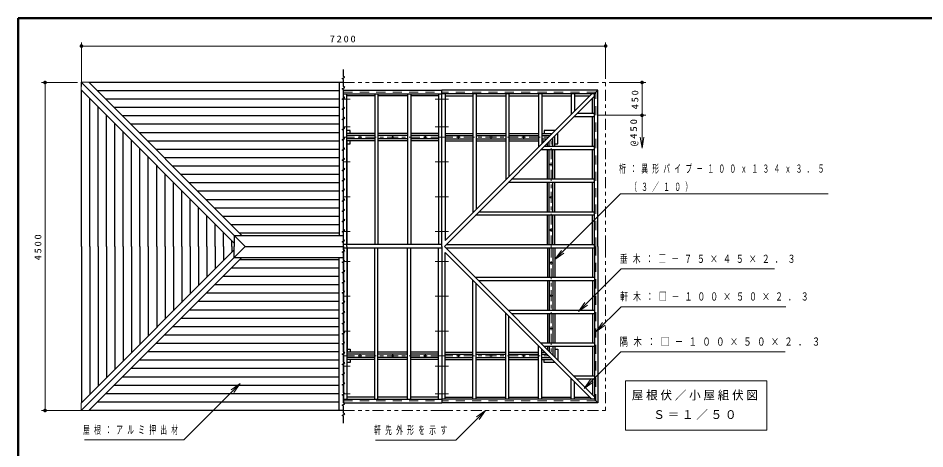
# Model space of a CAD drawing. Units: millimetres on the paper, with parts at other scales. Extents: x -385 to 224, y -9 to 267.
# Drawn here: x -385 to -135.9, y 148.8 to 267 of the extents above; entities that cross this region are included whole.
import ezdxf

# ---------------------------------------------------------------- set-up
doc = ezdxf.new("R2010")
doc.units = ezdxf.units.MM
for name, pattern in [('USER1', [4.5, 2.5, -2]), ('USER2', [6, 3, -1, 1, -1]), ('USER3', [8, 3, -1, 1, -1, 1, -1])]:
    doc.linetypes.add(name, pattern=pattern)
doc.layers.add('LY_1', color=190, linetype='Continuous', lineweight=25)
doc.styles.add('ＭＳ ゴシック', font='')
doc.styles.get('ＭＳ ゴシック').set_extended_font_data('MS Gothic')

# ---------------------------------------------------------------- blocks, each defined once
blk = doc.blocks.new('filled_dot')
at = {"color": 0, "linetype": 'Continuous', "lineweight": -2, "const_width": 1.25}
blk.add_lwpolyline([(-0.625, 0, 1), (0.625, 0, 1)], format="xyb", close=True, dxfattribs=at)
blk = doc.blocks.new('open_arrow')
at = {"color": 0, "linetype": 'Continuous', "lineweight": -2}
blk.add_lwpolyline([(7.5, 1.25), (0, 0), (7.5, -1.25)], dxfattribs=at)

msp = doc.modelspace()

# ---------------------------------------------------------------- linework, layer by layer
at = {"layer": 'LY_1', "color": 7, "lineweight": 50}
for p, q in [((-385, 267), (-385, 0)), ((0, 267), (-385, 267))]:
    msp.add_line(p, q, dxfattribs=at)
at = {"layer": 'LY_1', "color": 7, "lineweight": 13}
for p, q in [((-367.611, 248.264), (-367.611, 260.35)), ((-367.611, 259.35), (-223.611, 259.35)), ((-223.611, 250.35), (-223.611, 260.35)), ((-368.658, 249.35), (-378.611, 249.35)), ((-377.611, 159.35), (-377.611, 249.35)), ((-222.611, 249.35), (-212.611, 249.35)), ((-213.611, 249.35), (-213.611, 240.35)), ((-225.684, 240.35), (-212.611, 240.35)), ((-213.611, 240.35), (-213.611, 231.35)), ((-237.549, 200.777), (-235.781, 203.252)), ((-237.549, 200.777), (-235.428, 202.898)), ((-235.074, 202.545), (-237.549, 200.777)), ((-231.061, 186.479), (-229.294, 188.954)), ((-231.061, 186.479), (-228.94, 188.6)), ((-228.587, 188.247), (-231.061, 186.479)), ((-226.202, 180.99), (-224.437, 183.466)), ((-226.202, 180.99), (-224.083, 183.113)), ((-223.729, 182.76), (-226.202, 180.99)), ((-229.497, 165.363), (-227.736, 167.843)), ((-229.497, 165.363), (-227.382, 167.49)), ((-227.027, 167.138), (-229.497, 165.363)), ((-218.121, 167.457), (-218.121, 153.99)), ((-179.321, 167.457), (-218.121, 167.457)), ((-179.321, 153.99), (-179.321, 167.457)), ((-326.47, 165.019), (-323.995, 166.787)), ((-323.995, 166.787), (-326.116, 164.666)), ((-323.995, 166.787), (-325.762, 164.312)), ((-366.525, 159.35), (-378.611, 159.35)), ((-259.08, 157.582), (-256.605, 159.35)), ((-256.605, 159.35), (-258.727, 157.229)), ((-256.605, 159.35), (-258.373, 156.875)), ((-218.121, 153.99), (-179.321, 153.99))]:
    msp.add_line(p, q, dxfattribs=at)
at = {"layer": 'LY_1', "color": 131}
for p, q in [((-325.611, 207.35), (-367.658, 249.397)), ((-323.525, 207.35), (-365.572, 249.397)), ((-325.611, 205.264), (-367.658, 247.311)), ((-287.061, 235.35), (-294.711, 235.35)), ((-278.061, 235.35), (-286.161, 235.35)), ((-269.511, 235.35), (-277.161, 235.35)), ((-267.711, 235.35), (-260.061, 235.35)), ((-259.161, 235.35), (-251.061, 235.35)), ((-250.161, 235.35), (-242.061, 235.35)), ((-241.161, 235.35), (-238.318, 235.35)), ((-237.611, 231.8), (-237.611, 234.643)), ((-287.061, 233.35), (-294.711, 233.35)), ((-294.611, 204.85), (-294.611, 233.35)), ((-278.061, 233.35), (-286.161, 233.35)), ((-269.511, 233.35), (-277.161, 233.35)), ((-267.711, 233.35), (-260.061, 233.35)), ((-259.161, 233.35), (-251.061, 233.35)), ((-250.161, 233.35), (-242.061, 233.35)), ((-241.161, 233.35), (-240.318, 233.35)), ((-239.611, 231.8), (-239.611, 232.643)), ((-239.611, 222.8), (-239.611, 230.9)), ((-237.611, 222.8), (-237.611, 230.9)), ((-239.611, 213.8), (-239.611, 221.9)), ((-237.611, 213.8), (-237.611, 221.9)), ((-239.611, 204.8), (-239.611, 212.9)), ((-237.611, 204.8), (-237.611, 212.9)), ((-325.611, 203.436), (-367.658, 161.389)), ((-294.611, 203.85), (-294.611, 175.35)), ((-239.611, 203.9), (-239.611, 195.8)), ((-237.611, 203.9), (-237.611, 195.8)), ((-325.611, 201.35), (-367.658, 159.303)), ((-323.525, 201.35), (-365.572, 159.303)), ((-239.611, 194.9), (-239.611, 186.8)), ((-237.611, 194.9), (-237.611, 186.8)), ((-239.611, 185.9), (-239.611, 177.8)), ((-237.611, 185.9), (-237.611, 177.8)), ((-239.611, 176.9), (-239.611, 176.057)), ((-237.611, 176.9), (-237.611, 174.057)), ((-287.061, 175.35), (-294.711, 175.35)), ((-278.061, 175.35), (-286.161, 175.35)), ((-269.511, 175.35), (-277.161, 175.35)), ((-267.711, 175.35), (-260.061, 175.35)), ((-259.161, 175.35), (-251.061, 175.35)), ((-250.161, 175.35), (-242.061, 175.35)), ((-241.161, 175.35), (-240.318, 175.35)), ((-287.061, 173.35), (-294.711, 173.35)), ((-278.061, 173.35), (-286.161, 173.35)), ((-269.511, 173.35), (-277.161, 173.35)), ((-267.711, 173.35), (-260.061, 173.35)), ((-259.161, 173.35), (-251.061, 173.35)), ((-250.161, 173.35), (-242.061, 173.35)), ((-241.161, 173.35), (-238.318, 173.35))]:
    msp.add_line(p, q, dxfattribs=at)
at = {"layer": 'LY_1', "color": 131, "lineweight": 13}
for p, q in [((-367.658, 247.311), (-367.658, 249.397)), ((-365.572, 249.397), (-367.658, 249.397)), ((-367.658, 161.389), (-367.658, 159.303)), ((-365.572, 159.303), (-367.658, 159.303))]:
    msp.add_line(p, q, dxfattribs=at)
at = {"layer": 'LY_1', "color": 4}
for p, q in [((-295.611, 249.35), (-365.525, 249.35)), ((-367.611, 204.35), (-367.611, 247.264)), ((-367.611, 204.35), (-367.611, 161.436)), ((-295.611, 159.35), (-365.525, 159.35))]:
    msp.add_line(p, q, dxfattribs=at)
at = {"layer": 'LY_1', "color": 7}
for p, q in [((-296.811, 249.35), (-296.811, 207.35)), ((-295.611, 204.35), (-295.611, 247.235)), ((-295.611, 247.235), (-268.611, 247.235)), ((-225.726, 247.235), (-268.611, 247.235)), ((-268.611, 204.35), (-268.611, 247.235)), ((-225.726, 247.235), (-226.684, 246.278)), ((-225.726, 204.35), (-225.726, 247.235)), ((-295.611, 246.278), (-268.611, 246.278)), ((-294.711, 204.35), (-294.711, 246.278)), ((-287.061, 245.703), (-294.711, 245.703)), ((-287.061, 246.278), (-287.061, 204.85)), ((-286.161, 246.278), (-286.161, 204.85)), ((-278.061, 245.703), (-286.161, 245.703)), ((-278.061, 246.278), (-278.061, 204.85)), ((-277.161, 246.278), (-277.161, 204.85)), ((-269.511, 245.703), (-277.161, 245.703)), ((-269.511, 246.278), (-269.511, 204.85)), ((-226.684, 246.278), (-268.611, 246.278)), ((-226.684, 245.57), (-267.904, 204.35)), ((-267.711, 246.278), (-267.711, 205.957)), ((-227.391, 246.278), (-267.711, 205.957)), ((-267.711, 245.703), (-260.061, 245.703)), ((-260.061, 246.278), (-260.061, 213.607)), ((-259.161, 246.278), (-259.161, 214.507)), ((-259.161, 245.703), (-251.061, 245.703)), ((-251.061, 246.278), (-251.061, 222.607)), ((-250.161, 246.278), (-250.161, 223.507)), ((-250.161, 245.703), (-242.061, 245.703)), ((-242.061, 246.278), (-242.061, 231.607)), ((-241.161, 246.278), (-241.161, 232.507)), ((-241.161, 245.703), (-233.061, 245.703)), ((-233.061, 246.278), (-233.061, 240.607)), ((-232.161, 246.278), (-232.161, 241.507)), ((-232.161, 245.703), (-227.966, 245.703)), ((-227.259, 240.8), (-227.259, 244.996)), ((-226.684, 204.35), (-226.684, 246.278)), ((-226.684, 239.9), (-232.354, 239.9)), ((-226.684, 240.8), (-231.454, 240.8)), ((-227.259, 231.8), (-227.259, 239.9)), ((-293.761, 236.2), (-294.711, 236.2)), ((-287.061, 234.829), (-294.711, 234.829)), ((-293.761, 235.35), (-293.761, 236.2)), ((-278.061, 234.829), (-286.161, 234.829)), ((-269.511, 234.829), (-277.161, 234.829)), ((-267.711, 234.829), (-260.061, 234.829)), ((-259.161, 234.829), (-251.061, 234.829)), ((-250.161, 234.829), (-242.061, 234.829)), ((-241.161, 234.829), (-238.839, 234.829)), ((-237.468, 236.2), (-240.461, 236.2)), ((-240.461, 236.2), (-240.461, 235.35)), ((-236.761, 232.5), (-236.761, 235.493)), ((-287.061, 233.871), (-294.711, 233.871)), ((-294.611, 232.5), (-293.761, 232.5)), ((-293.761, 232.5), (-293.761, 233.35)), ((-278.061, 233.871), (-286.161, 233.871)), ((-269.511, 233.871), (-277.161, 233.871)), ((-267.711, 233.871), (-260.061, 233.871)), ((-259.161, 233.871), (-251.061, 233.871)), ((-250.161, 233.871), (-242.061, 233.871)), ((-241.161, 233.871), (-239.797, 233.871)), ((-240.461, 233.35), (-240.461, 233.207)), ((-226.684, 231.8), (-240.454, 231.8)), ((-239.754, 232.5), (-239.611, 232.5)), ((-239.09, 231.8), (-239.09, 233.164)), ((-238.132, 231.8), (-238.132, 234.122)), ((-237.611, 232.5), (-236.761, 232.5)), ((-226.684, 230.9), (-241.354, 230.9)), ((-239.09, 222.8), (-239.09, 230.9)), ((-238.132, 222.8), (-238.132, 230.9)), ((-227.259, 222.8), (-227.259, 230.9)), ((-226.684, 221.9), (-250.354, 221.9)), ((-226.684, 222.8), (-249.454, 222.8)), ((-239.09, 213.8), (-239.09, 221.9)), ((-238.132, 213.8), (-238.132, 221.9)), ((-227.259, 213.8), (-227.259, 221.9)), ((-226.684, 212.9), (-259.354, 212.9)), ((-226.684, 213.8), (-258.454, 213.8)), ((-239.09, 204.8), (-239.09, 212.9)), ((-238.132, 204.8), (-238.132, 212.9)), ((-227.259, 204.8), (-227.259, 212.9)), ((-268.611, 204.85), (-295.611, 204.85)), ((-295.611, 204.35), (-295.611, 161.465)), ((-294.711, 204.35), (-294.711, 162.423)), ((-268.611, 204.35), (-268.611, 161.465)), ((-226.684, 163.13), (-267.904, 204.35)), ((-226.684, 204.8), (-267.454, 204.8)), ((-226.684, 204.35), (-226.684, 162.423)), ((-225.726, 204.35), (-225.726, 161.465)), ((-268.611, 203.85), (-295.611, 203.85)), ((-287.061, 162.423), (-287.061, 203.85)), ((-286.161, 162.423), (-286.161, 203.85)), ((-278.061, 162.423), (-278.061, 203.85)), ((-277.161, 162.423), (-277.161, 203.85)), ((-269.511, 162.423), (-269.511, 203.85)), ((-267.711, 162.423), (-267.711, 202.743)), ((-227.391, 162.423), (-267.711, 202.743)), ((-226.684, 203.9), (-267.454, 203.9)), ((-239.09, 203.9), (-239.09, 195.8)), ((-238.132, 203.9), (-238.132, 195.8)), ((-227.259, 203.9), (-227.259, 195.8)), ((-296.811, 159.35), (-296.811, 201.35)), ((-260.061, 162.423), (-260.061, 195.093)), ((-226.684, 195.8), (-259.354, 195.8)), ((-226.684, 194.9), (-258.454, 194.9)), ((-239.09, 194.9), (-239.09, 186.8)), ((-238.132, 194.9), (-238.132, 186.8)), ((-227.259, 194.9), (-227.259, 186.8)), ((-259.161, 162.423), (-259.161, 194.193)), ((-251.061, 162.423), (-251.061, 186.093)), ((-226.684, 186.8), (-250.354, 186.8)), ((-250.161, 162.423), (-250.161, 185.193)), ((-226.684, 185.9), (-249.454, 185.9)), ((-239.09, 185.9), (-239.09, 177.8)), ((-238.132, 185.9), (-238.132, 177.8)), ((-227.259, 185.9), (-227.259, 177.8)), ((-242.061, 162.423), (-242.061, 177.093)), ((-226.684, 177.8), (-241.354, 177.8)), ((-226.684, 176.9), (-240.454, 176.9)), ((-239.09, 176.9), (-239.09, 175.536)), ((-238.132, 176.9), (-238.132, 174.578)), ((-227.259, 176.9), (-227.259, 168.8)), ((-287.061, 174.829), (-294.711, 174.829)), ((-294.611, 176.2), (-293.761, 176.2)), ((-293.761, 176.2), (-293.761, 175.35)), ((-278.061, 174.829), (-286.161, 174.829)), ((-269.511, 174.829), (-277.161, 174.829)), ((-267.711, 174.829), (-260.061, 174.829)), ((-259.161, 174.829), (-251.061, 174.829)), ((-250.161, 174.829), (-242.061, 174.829)), ((-241.161, 162.423), (-241.161, 176.193)), ((-241.161, 174.829), (-239.797, 174.829)), ((-240.461, 175.35), (-240.461, 175.493)), ((-239.754, 176.2), (-239.611, 176.2)), ((-237.611, 176.2), (-236.761, 176.2)), ((-236.761, 176.2), (-236.761, 173.207)), ((-287.061, 173.871), (-294.711, 173.871)), ((-293.761, 172.5), (-294.711, 172.5)), ((-293.761, 173.35), (-293.761, 172.5)), ((-278.061, 173.871), (-286.161, 173.871)), ((-269.511, 173.871), (-277.161, 173.871)), ((-267.711, 173.871), (-260.061, 173.871)), ((-259.161, 173.871), (-251.061, 173.871)), ((-250.161, 173.871), (-242.061, 173.871)), ((-241.161, 173.871), (-238.839, 173.871)), ((-240.461, 172.5), (-240.461, 173.35)), ((-237.468, 172.5), (-240.461, 172.5)), ((-233.061, 162.423), (-233.061, 168.093)), ((-226.684, 168.8), (-232.354, 168.8)), ((-232.161, 162.423), (-232.161, 167.193)), ((-226.684, 167.9), (-231.454, 167.9)), ((-227.259, 167.9), (-227.259, 163.705)), ((-295.611, 162.423), (-268.611, 162.423)), ((-287.061, 162.998), (-294.711, 162.998)), ((-278.061, 162.998), (-286.161, 162.998)), ((-269.511, 162.998), (-277.161, 162.998)), ((-226.684, 162.423), (-268.611, 162.423)), ((-267.711, 162.998), (-260.061, 162.998)), ((-259.161, 162.998), (-251.061, 162.998)), ((-250.161, 162.998), (-242.061, 162.998)), ((-241.161, 162.998), (-233.061, 162.998)), ((-232.161, 162.998), (-227.966, 162.998)), ((-225.726, 161.465), (-226.684, 162.423)), ((-295.611, 161.465), (-268.611, 161.465)), ((-225.726, 161.465), (-268.611, 161.465))]:
    msp.add_line(p, q, dxfattribs=at)
at = {"layer": 'LY_1', "color": 7, "linetype": 'USER3', "lineweight": 13}
for p, q in [((-268.611, 249.35), (-295.611, 249.35)), ((-268.611, 249.35), (-223.611, 249.35)), ((-223.611, 204.35), (-223.611, 249.35)), ((-223.611, 204.35), (-223.611, 159.35)), ((-268.611, 159.35), (-295.611, 159.35)), ((-268.611, 159.35), (-223.611, 159.35))]:
    msp.add_line(p, q, dxfattribs=at)
at = {"layer": 'LY_1', "color": 12}
for p, q in [((-296.811, 247.071), (-363.246, 247.071)), ((-365.332, 204.35), (-365.332, 244.985)), ((-296.811, 244.772), (-360.947, 244.772)), ((-363.033, 204.35), (-363.033, 242.686)), ((-296.811, 242.473), (-358.648, 242.473)), ((-360.734, 204.35), (-360.734, 240.387)), ((-296.811, 240.175), (-356.35, 240.175)), ((-358.435, 204.35), (-358.435, 238.089)), ((-296.811, 237.876), (-354.051, 237.876)), ((-356.137, 204.35), (-356.137, 235.79)), ((-296.811, 235.577), (-351.752, 235.577)), ((-353.838, 204.35), (-353.838, 233.491)), ((-296.811, 233.278), (-349.453, 233.278)), ((-351.539, 204.35), (-351.539, 231.192)), ((-296.811, 230.979), (-347.154, 230.979)), ((-349.24, 204.35), (-349.24, 228.893)), ((-296.811, 228.681), (-344.856, 228.681)), ((-346.942, 204.35), (-346.942, 226.595)), ((-344.643, 204.35), (-344.643, 224.296)), ((-296.811, 226.382), (-342.557, 226.382)), ((-342.344, 204.35), (-342.344, 221.997)), ((-296.811, 224.083), (-340.258, 224.083)), ((-296.811, 221.784), (-337.959, 221.784)), ((-340.045, 204.35), (-340.045, 219.698)), ((-296.811, 219.485), (-335.66, 219.485)), ((-337.746, 204.35), (-337.746, 217.4)), ((-296.811, 217.187), (-333.362, 217.187)), ((-335.448, 204.35), (-335.448, 215.101)), ((-296.811, 214.888), (-331.063, 214.888)), ((-333.149, 204.35), (-333.149, 212.802)), ((-296.811, 212.589), (-328.764, 212.589)), ((-330.85, 204.35), (-330.85, 210.503)), ((-296.811, 210.29), (-326.465, 210.29)), ((-328.551, 204.35), (-328.551, 208.204)), ((-296.811, 207.992), (-324.167, 207.992)), ((-365.332, 204.35), (-365.332, 163.716)), ((-363.033, 204.35), (-363.033, 166.014)), ((-360.734, 204.35), (-360.734, 168.313)), ((-358.435, 204.35), (-358.435, 170.612)), ((-356.137, 204.35), (-356.137, 172.911)), ((-353.838, 204.35), (-353.838, 175.209)), ((-351.539, 204.35), (-351.539, 177.508)), ((-349.24, 204.35), (-349.24, 179.807)), ((-346.942, 204.35), (-346.942, 182.106)), ((-344.643, 204.35), (-344.643, 184.405)), ((-342.344, 204.35), (-342.344, 186.703)), ((-340.045, 204.35), (-340.045, 189.002)), ((-337.746, 204.35), (-337.746, 191.301)), ((-335.448, 204.35), (-335.448, 193.6)), ((-333.149, 204.35), (-333.149, 195.898)), ((-330.85, 204.35), (-330.85, 198.197)), ((-328.551, 204.35), (-328.551, 200.496)), ((-326.253, 204.35), (-326.253, 205.906)), ((-326.253, 204.35), (-326.253, 202.795)), ((-296.811, 200.709), (-324.167, 200.709)), ((-296.811, 198.41), (-326.465, 198.41)), ((-296.811, 196.111), (-328.764, 196.111)), ((-296.811, 193.812), (-331.063, 193.812)), ((-296.811, 191.514), (-333.362, 191.514)), ((-296.811, 186.916), (-337.959, 186.916)), ((-296.811, 189.215), (-335.66, 189.215)), ((-296.811, 184.617), (-340.258, 184.617)), ((-296.811, 182.319), (-342.557, 182.319)), ((-296.811, 180.02), (-344.856, 180.02)), ((-296.811, 177.721), (-347.154, 177.721)), ((-296.811, 175.422), (-349.453, 175.422)), ((-296.811, 173.123), (-351.752, 173.123)), ((-296.811, 170.825), (-354.051, 170.825)), ((-296.811, 168.526), (-356.35, 168.526)), ((-296.811, 166.227), (-358.648, 166.227)), ((-296.811, 163.928), (-360.947, 163.928)), ((-296.811, 161.63), (-363.246, 161.63))]:
    msp.add_line(p, q, dxfattribs=at)
at = {"layer": 'LY_1', "color": 7, "linetype": 'USER1', "lineweight": 13}
for p, q in [((-295.611, 246.661), (-268.611, 246.661)), ((-226.301, 246.661), (-268.611, 246.661)), ((-226.301, 204.35), (-226.301, 246.661)), ((-226.301, 204.35), (-226.301, 162.04)), ((-295.611, 162.04), (-268.611, 162.04)), ((-226.301, 162.04), (-268.611, 162.04))]:
    msp.add_line(p, q, dxfattribs=at)
at = {"layer": 'LY_1', "color": 7, "linetype": 'USER2', "lineweight": 13}
for p, q in [((-295.611, 244.738), (-293.815, 244.738)), ((-268.611, 244.738), (-270.408, 244.738)), ((-268.611, 244.738), (-266.815, 244.738)), ((-295.611, 237.16), (-293.815, 237.16)), ((-268.611, 237.16), (-270.408, 237.16)), ((-268.611, 237.16), (-266.815, 237.16)), ((-268.611, 234.35), (-295.611, 234.35)), ((-268.611, 234.35), (-238.611, 234.35)), ((-238.611, 204.35), (-238.611, 234.35)), ((-295.611, 227.582), (-293.815, 227.582)), ((-268.611, 227.582), (-270.408, 227.582)), ((-268.611, 227.582), (-266.815, 227.582)), ((-295.611, 218.003), (-293.815, 218.003)), ((-268.611, 218.003), (-270.408, 218.003)), ((-268.611, 218.003), (-266.815, 218.003)), ((-295.611, 208.425), (-293.815, 208.425)), ((-268.611, 208.425), (-270.408, 208.425)), ((-268.611, 208.425), (-266.815, 208.425)), ((-238.611, 204.35), (-238.611, 174.35)), ((-295.611, 200.275), (-293.815, 200.275)), ((-268.611, 200.275), (-270.408, 200.275)), ((-268.611, 200.275), (-266.815, 200.275)), ((-295.611, 190.697), (-293.815, 190.697)), ((-268.611, 190.697), (-270.408, 190.697)), ((-268.611, 190.697), (-266.815, 190.697)), ((-295.611, 181.119), (-293.815, 181.119)), ((-268.611, 181.119), (-270.408, 181.119)), ((-268.611, 181.119), (-266.815, 181.119)), ((-268.611, 174.35), (-295.611, 174.35)), ((-268.611, 174.35), (-238.611, 174.35)), ((-295.611, 171.541), (-293.815, 171.541)), ((-268.611, 171.541), (-270.408, 171.541)), ((-268.611, 171.541), (-266.815, 171.541)), ((-295.611, 163.962), (-293.815, 163.962)), ((-268.611, 163.962), (-270.408, 163.962)), ((-268.611, 163.962), (-266.815, 163.962))]:
    msp.add_line(p, q, dxfattribs=at)
at = {"layer": 'LY_1', "color": 2}
for p, q in [((-322.611, 204.35), (-325.611, 207.35)), ((-325.611, 207.35), (-295.611, 207.35)), ((-325.611, 207.35), (-325.611, 204.35)), ((-322.611, 204.35), (-325.611, 201.35)), ((-325.611, 201.35), (-325.611, 204.35)), ((-322.611, 204.35), (-295.611, 204.35)), ((-322.611, 204.35), (-295.611, 204.35)), ((-325.611, 201.35), (-295.611, 201.35))]:
    msp.add_line(p, q, dxfattribs=at)
at = {"layer": 'LY_1', "color": 7}
msp.add_lwpolyline([(-295.611, 155.862), (-295.611, 157.807), (-295.958, 158.007), (-295.265, 158.407), (-295.611, 158.607), (-295.611, 160.607), (-295.958, 160.807), (-295.265, 161.207), (-295.611, 161.407), (-295.611, 163.407), (-295.958, 163.607), (-295.265, 164.007), (-295.611, 164.207), (-295.611, 166.207), (-295.958, 166.407), (-295.265, 166.807), (-295.611, 167.007), (-295.611, 169.007), (-295.958, 169.207), (-295.265, 169.607), (-295.611, 169.807), (-295.611, 171.807), (-295.958, 172.007), (-295.265, 172.407), (-295.611, 172.607), (-295.611, 174.607), (-295.958, 174.807), (-295.265, 175.207), (-295.611, 175.407), (-295.611, 177.407), (-295.958, 177.607), (-295.265, 178.007), (-295.611, 178.207), (-295.611, 180.207), (-295.958, 180.407), (-295.265, 180.807), (-295.611, 181.007), (-295.611, 183.007), (-295.958, 183.207), (-295.265, 183.607), (-295.611, 183.807), (-295.611, 185.807), (-295.958, 186.007), (-295.265, 186.407), (-295.611, 186.607), (-295.611, 188.607), (-295.958, 188.807), (-295.265, 189.207), (-295.611, 189.407), (-295.611, 191.407), (-295.958, 191.607), (-295.265, 192.007), (-295.611, 192.207), (-295.611, 194.207), (-295.958, 194.407), (-295.265, 194.807), (-295.611, 195.007), (-295.611, 197.007), (-295.958, 197.207), (-295.265, 197.607), (-295.611, 197.807), (-295.611, 199.807), (-295.958, 200.007), (-295.265, 200.407), (-295.611, 200.607), (-295.611, 202.607), (-295.958, 202.807), (-295.265, 203.207), (-295.611, 203.407), (-295.611, 205.407), (-295.958, 205.607), (-295.265, 206.007), (-295.611, 206.207), (-295.611, 208.207), (-295.958, 208.407), (-295.265, 208.807), (-295.611, 209.007), (-295.611, 211.007), (-295.958, 211.207), (-295.265, 211.607), (-295.611, 211.807), (-295.611, 213.807), (-295.958, 214.007), (-295.265, 214.407), (-295.611, 214.607), (-295.611, 216.607), (-295.958, 216.807), (-295.265, 217.207), (-295.611, 217.407), (-295.611, 219.407), (-295.958, 219.607), (-295.265, 220.007), (-295.611, 220.207), (-295.611, 222.207), (-295.958, 222.407), (-295.265, 222.807), (-295.611, 223.007), (-295.611, 225.007), (-295.958, 225.207), (-295.265, 225.607), (-295.611, 225.807), (-295.611, 227.807), (-295.958, 228.007), (-295.265, 228.407), (-295.611, 228.607), (-295.611, 230.607), (-295.958, 230.807), (-295.265, 231.207), (-295.611, 231.407), (-295.611, 233.407), (-295.958, 233.607), (-295.265, 234.007), (-295.611, 234.207), (-295.611, 236.207), (-295.958, 236.407), (-295.265, 236.807), (-295.611, 237.007), (-295.611, 239.007), (-295.958, 239.207), (-295.265, 239.607), (-295.611, 239.807), (-295.611, 241.807), (-295.958, 242.007), (-295.265, 242.407), (-295.611, 242.607), (-295.611, 244.607), (-295.958, 244.807), (-295.265, 245.207), (-295.611, 245.407), (-295.611, 247.407), (-295.958, 247.607), (-295.265, 248.007), (-295.611, 248.207), (-295.611, 250.207), (-295.958, 250.407), (-295.265, 250.807), (-295.611, 251.007), (-295.611, 252.952)], dxfattribs=at)
at = {"layer": 'LY_1', "color": 7, "lineweight": 13}
for points in [[(-237.549, 200.777), (-219.571, 218.755), (-162.484, 218.755)], [(-231.061, 186.479), (-219.368, 198.172), (-177.235, 198.172)], [(-226.202, 180.99), (-219.372, 187.833), (-174.145, 187.833)], [(-229.497, 165.363), (-219.464, 175.453), (-174.257, 175.453)], [(-323.995, 166.787), (-339.527, 151.255), (-366.732, 151.255)], [(-256.605, 159.35), (-264.78, 151.176), (-286.796, 151.176)]]:
    msp.add_lwpolyline(points, dxfattribs=at)
at = {"layer": 'LY_1', "color": 7}
for centre in [(-291.111, 234.35), (-282.111, 234.35), (-273.111, 234.35), (-264.111, 234.35), (-255.111, 234.35), (-246.111, 234.35), (-238.611, 226.85), (-238.611, 217.85), (-238.611, 208.85), (-238.611, 199.85), (-238.611, 190.85), (-238.611, 181.85), (-291.111, 174.35), (-282.111, 174.35), (-273.111, 174.35), (-264.111, 174.35), (-255.111, 174.35), (-246.111, 174.35)]:
    msp.add_circle(centre, 0.21, dxfattribs=at)

# ---------------------------------------------------------------- block references
at = {"layer": 'LY_1', "color": 7, "lineweight": 13, "xscale": 0.4, "yscale": 0.4}
msp.add_blockref('filled_dot', (-367.611, 259.35), dxfattribs=at)
at = {"layer": 'LY_1', "color": 7, "lineweight": 13}
for name, p, xscale, yscale, rotation in [('filled_dot', (-223.611, 259.35), 0.4, 0.4, 180), ('filled_dot', (-377.611, 249.35), 0.4, 0.4, 270), ('filled_dot', (-213.611, 249.35), 0.4, 0.4, 270), ('filled_dot', (-213.611, 240.35), 0.4, 0.4, 90), ('filled_dot', (-213.611, 240.35), 0.399, 0.399, 270), ('open_arrow', (-213.611, 231.35), 0.399, 0.399, 90), ('filled_dot', (-377.611, 159.35), 0.4, 0.4, 90)]:
    msp.add_blockref(name, p, dxfattribs=dict(at, xscale=xscale, yscale=yscale, rotation=rotation))

# ---------------------------------------------------------------- texts
at = {"layer": 'LY_1', "color": 7, "style": 'ＭＳ ゴシック'}
for s, insert, char_height, attachment_point in [('\\T1.33;\\W1.15;7200', (-295.611, 260.35), 1.833, 8), ('\\T1.64;\\W0.6;桁：異形パイプ－１００ｘ１３４ｘ３．５', (-219.901, 225.555), 2.199, 4), ('\\T1.64;\\W0.6;\u3000（３／１０）\u3000\u3000\u3000\u3000\u3000\u3000\u3000\u3000\u3000\u3000\u3000\u3000', (-219.901, 220.555), 2.199, 4), ('\\T1.64;\\W0.7;垂木：□－７５×４５×２．３', (-219.716, 200.822), 2.199, 4), ('\\T1.64;\\W0.7;軒木：□－１００×５０×２．３', (-219.619, 190.483), 2.199, 4), ('\\T1.64;\\W0.75;隅木：□－１００×５０×２．３', (-219.768, 178.103), 2.199, 4), ('\\T1.23;屋根伏／小屋組伏図', (-198.721, 163.39), 2.346, 5), ('\\T1.23;Ｓ＝１／５０', (-198.721, 158.057), 2.346, 5), ('\\T1.64;\\W0.6;屋根：アルミ押出材', (-367.149, 153.905), 2.199, 4), ('\\T1.64;\\W0.6;軒先外形を示す', (-287.213, 153.826), 2.199, 4)]:
    msp.add_mtext(s, dxfattribs=dict(at, insert=insert, char_height=char_height, attachment_point=attachment_point))
at = {"layer": 'LY_1', "color": 7, "char_height": 1.833, "attachment_point": 8, "rotation": 90, "style": 'ＭＳ ゴシック'}
for s, insert in [('\\T1.33;\\W1.15;450', (-214.611, 244.85)), ('\\T1.33;\\W1.2;@450', (-214.611, 235.85)), ('\\T1.33;\\W1.15;4500', (-378.611, 204.35))]:
    msp.add_mtext(s, dxfattribs=dict(at, insert=insert))

doc.saveas('drawing.dxf')
